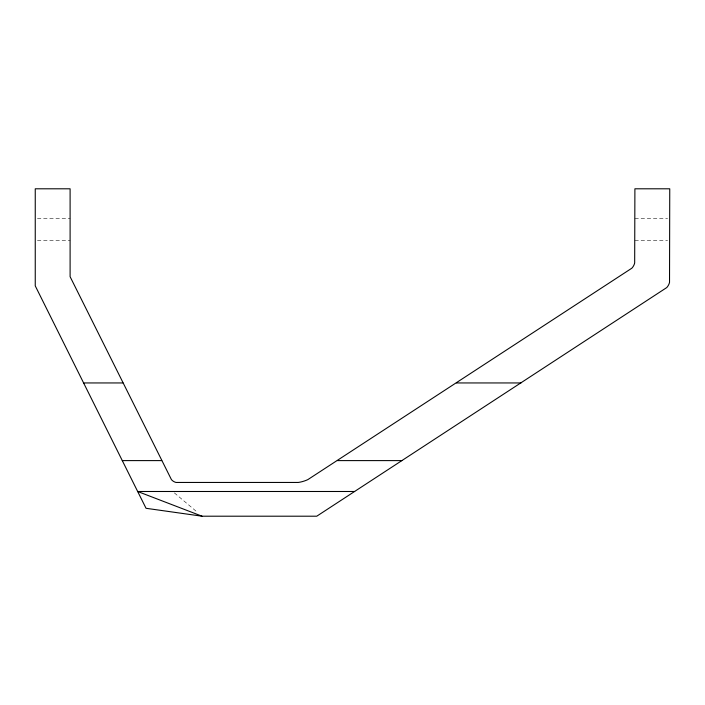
<?xml version="1.0" encoding="UTF-8"?>
<svg xmlns="http://www.w3.org/2000/svg" width="705" height="705" viewBox="0 0 705 705"><rect width="100%" height="100%" fill="white"/><g stroke="black" fill="none" stroke-linecap="round" stroke-linejoin="round"><path stroke-width="0.53" stroke-dasharray="3.52 2.64" d="M37.427 218.541L70.103 218.541M634.897 218.541L667.573 218.541M37.427 240.599L70.103 240.599M634.897 240.599L667.573 240.599M174.382 492.901L197.849 512.667"/><path stroke-width="1.06" d="M83.604 382.947L123.031 382.947M456.382 382.947L520.977 382.947M122.282 460.603L161.718 460.603M337.369 460.603L401.965 460.603M354.633 491.491L137.669 491.491L202.035 516.201L316.757 516.201L666.701 287.605A11.58 11.58 0 0 0 669.53 282.37L669.75 188.799L634.897 188.799L634.676 262.965A11.58 11.58 0 0 1 631.847 268.2L307.838 479.62A34.774 34.774 0 0 1 298.312 482.449L176.003 482.449A9.218 9.218 0 0 1 171.43 479.62L70.103 276.686L70.103 188.799L35.25 188.799L35.25 285.869L146.041 508.296L202.035 516.201"/></g></svg>
